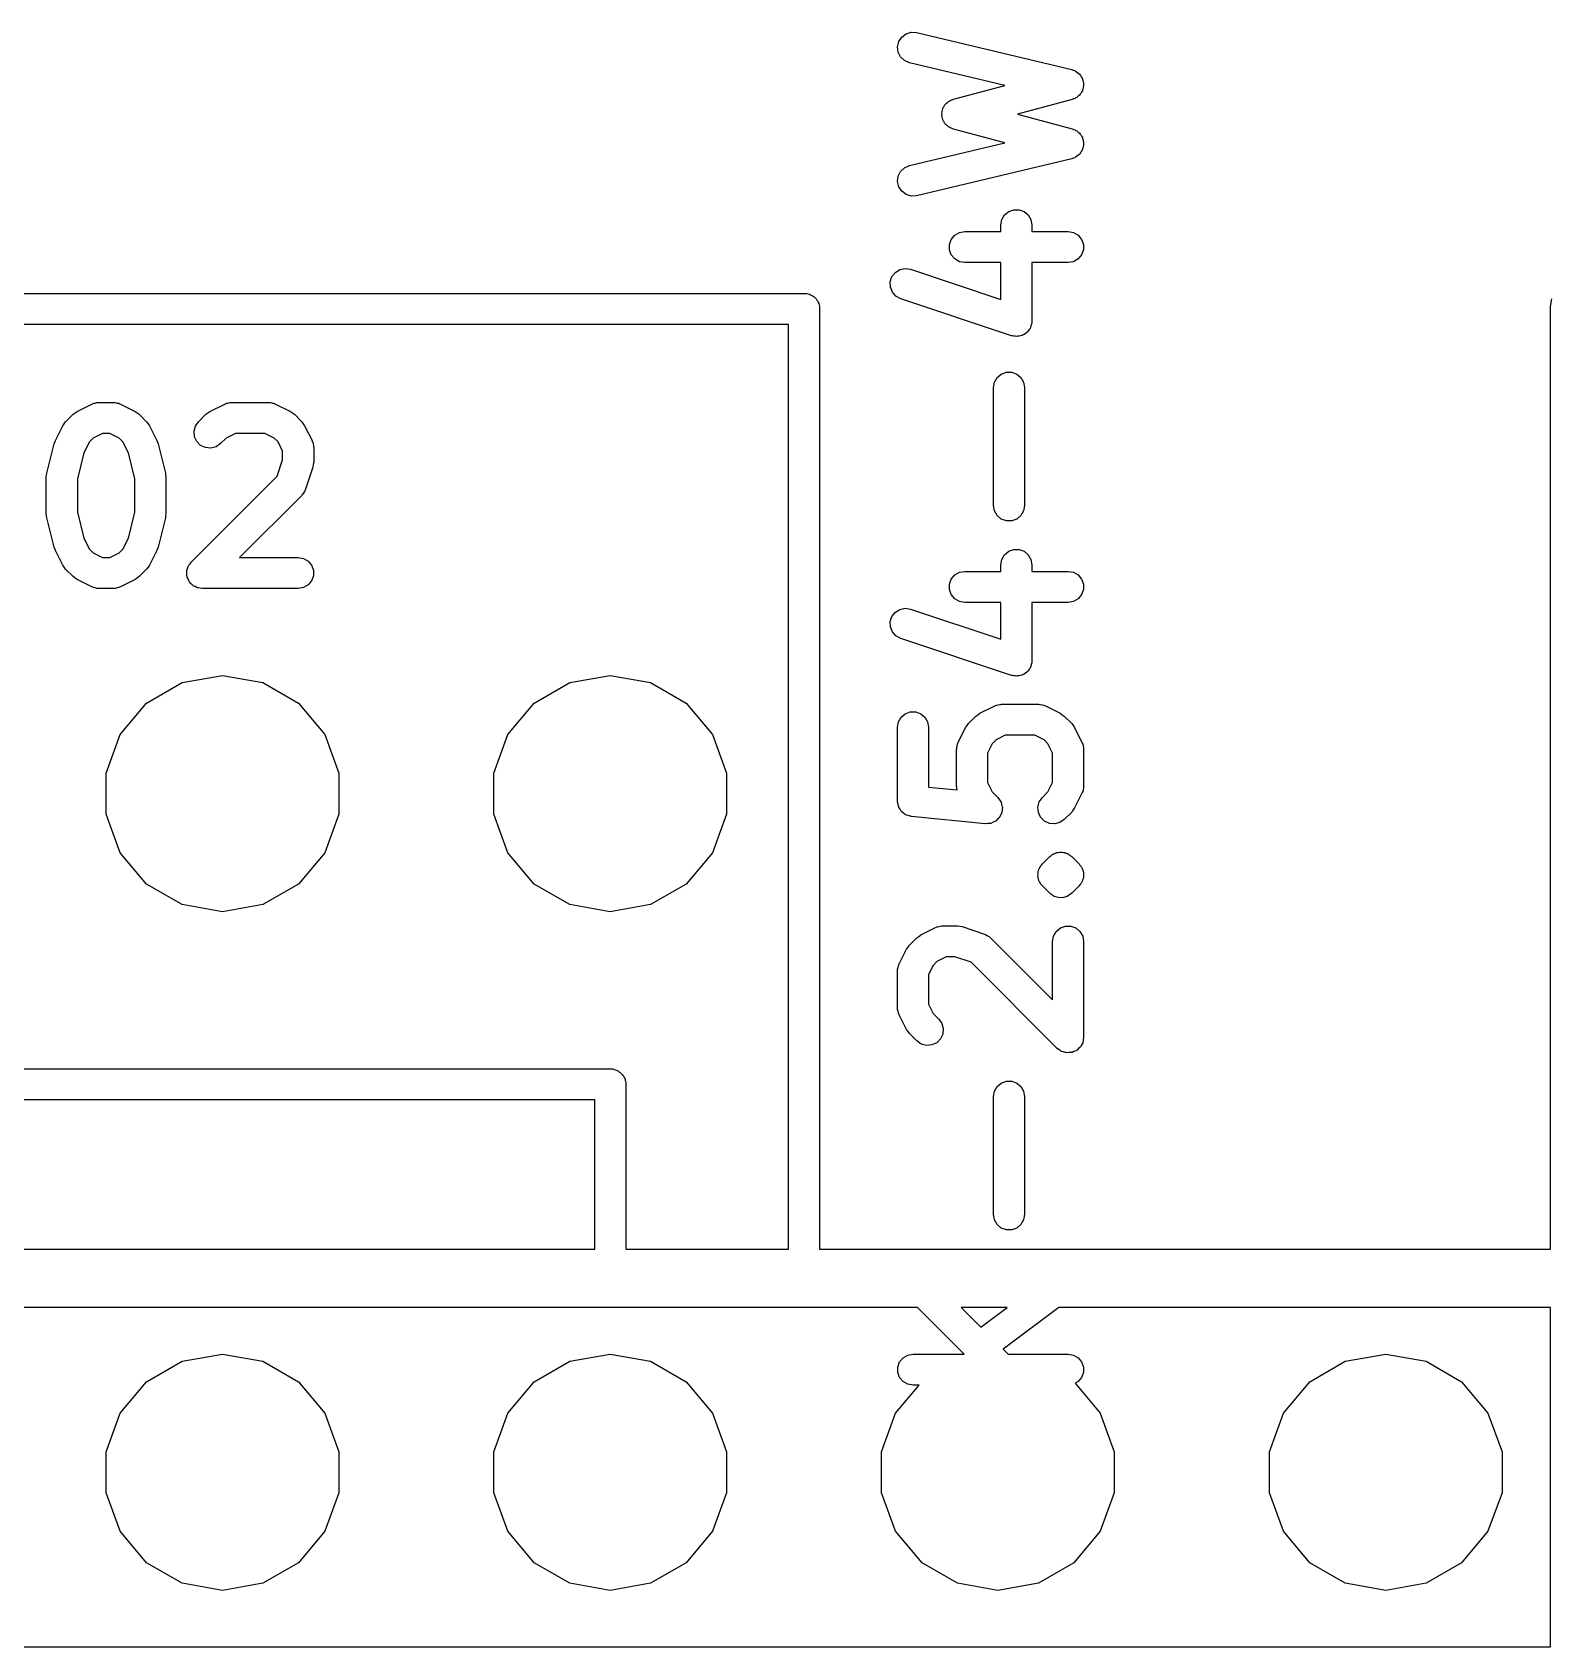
# Model space of a CAD drawing. Extents: x 51 to 149, y -134 to -32.
# Drawn here: x 91.46 to 101.42, y -43.05 to -32.48 of the extents above; entities that cross this region are included whole.
import ezdxf

# ---------------------------------------------------------------- set-up
doc = ezdxf.new("R2010")
doc.units = 0
doc.header["$MEASUREMENT"] = 0
doc.layers.add('BLACK', color=7, linetype='CONTINUOUS')

msp = doc.modelspace()

# ---------------------------------------------------------------- linework, layer by layer
at = {"layer": 'BLACK', "linetype": 'CONTINUOUS'}
for p, q in [((97.1322, -32.5725), (97.1404, -32.5382)), ((97.1404, -32.5382), (97.1598, -32.5087)), ((97.1598, -32.5087), (97.1881, -32.4877)), ((97.1881, -32.4877), (97.2219, -32.4776)), ((97.2219, -32.4776), (97.2572, -32.4797)), ((97.2572, -32.4797), (98.2732, -32.7216)), ((97.1363, -32.6076), (97.1322, -32.5725)), ((97.1521, -32.6391), (97.1363, -32.6076)), ((97.1777, -32.6634), (97.1521, -32.6391)), ((97.2101, -32.6774), (97.1777, -32.6634)), ((97.8344, -32.826), (97.2101, -32.6774)), ((98.2732, -32.7216), (98.2827, -32.7257)), ((98.2827, -32.7257), (98.2927, -32.7284)), ((98.2927, -32.7284), (98.2987, -32.7327)), ((98.2987, -32.7327), (98.3055, -32.7356)), ((98.3055, -32.7356), (98.3131, -32.7427)), ((98.3131, -32.7427), (98.3215, -32.7487)), ((98.3215, -32.7487), (98.3258, -32.7548)), ((98.3258, -32.7548), (98.3312, -32.7598)), ((98.3312, -32.7598), (98.3358, -32.7691)), ((98.3358, -32.7691), (98.3418, -32.7776)), ((98.3418, -32.7776), (98.3437, -32.7848)), ((97.4977, -32.9158), (97.8344, -32.826)), ((98.3275, -32.884), (98.3234, -32.8902)), ((98.3328, -32.8788), (98.3275, -32.884)), ((98.3372, -32.8694), (98.3328, -32.8788)), ((98.3429, -32.8608), (98.3372, -32.8694)), ((98.3446, -32.8536), (98.3429, -32.8608)), ((98.3437, -32.7848), (98.347, -32.7914)), ((98.3477, -32.8468), (98.3446, -32.8536)), ((98.347, -32.7914), (98.3482, -32.8017)), ((98.3486, -32.8365), (98.3477, -32.8468)), ((98.3482, -32.8017), (98.3508, -32.8117)), ((98.351, -32.8264), (98.3486, -32.8365)), ((98.3508, -32.8117), (98.3502, -32.8191)), ((98.3502, -32.8191), (98.351, -32.8264)), ((97.425, -32.9965), (97.4258, -32.9875)), ((97.4258, -32.9875), (97.4295, -32.9796)), ((97.4295, -32.9796), (97.4318, -32.9711)), ((97.4318, -32.9711), (97.4369, -32.9637)), ((97.4369, -32.9637), (97.4407, -32.9556)), ((97.4407, -32.9556), (97.447, -32.9494)), ((97.447, -32.9494), (97.452, -32.9422)), ((97.452, -32.9422), (97.4593, -32.937)), ((97.4593, -32.937), (97.4657, -32.9307)), ((97.4657, -32.9307), (97.4737, -32.927)), ((97.4737, -32.927), (97.4809, -32.9219)), ((97.4809, -32.9219), (97.4896, -32.9196)), ((97.4896, -32.9196), (97.4977, -32.9158)), ((98.2758, -32.9186), (97.9182, -33.014)), ((98.2852, -32.9142), (98.2758, -32.9186)), ((98.2951, -32.9113), (98.2852, -32.9142)), ((98.3011, -32.9068), (98.2951, -32.9113)), ((98.3078, -32.9037), (98.3011, -32.9068)), ((98.3151, -32.8964), (98.3078, -32.9037)), ((98.3234, -32.8902), (98.3151, -32.8964)), ((97.4227, -33.0052), (97.425, -32.9965)), ((97.4235, -33.014), (97.4227, -33.0052)), ((97.4227, -33.0227), (97.4235, -33.014)), ((97.425, -33.0314), (97.4227, -33.0227)), ((97.4258, -33.0404), (97.425, -33.0314)), ((97.4295, -33.0483), (97.4258, -33.0404)), ((97.4318, -33.0568), (97.4295, -33.0483)), ((97.4369, -33.0642), (97.4318, -33.0568)), ((97.4407, -33.0723), (97.4369, -33.0642)), ((97.447, -33.0785), (97.4407, -33.0723)), ((97.452, -33.0857), (97.447, -33.0785)), ((97.4593, -33.0909), (97.452, -33.0857)), ((97.4657, -33.0972), (97.4593, -33.0909)), ((97.4737, -33.1009), (97.4657, -33.0972)), ((97.4809, -33.106), (97.4737, -33.1009)), ((97.9182, -33.014), (98.2758, -33.1093)), ((97.2101, -33.3505), (97.8344, -33.2019)), ((97.4896, -33.1083), (97.4809, -33.106)), ((97.4977, -33.1121), (97.4896, -33.1083)), ((97.8344, -33.2019), (97.4977, -33.1121)), ((98.2758, -33.1093), (98.2852, -33.1137)), ((98.2852, -33.1137), (98.2951, -33.1166)), ((98.2951, -33.1166), (98.3011, -33.1211)), ((98.3011, -33.1211), (98.3078, -33.1242)), ((98.3078, -33.1242), (98.3151, -33.1315)), ((98.3151, -33.1315), (98.3234, -33.1377)), ((98.3234, -33.1377), (98.3275, -33.1439)), ((98.3275, -33.1439), (98.3328, -33.1491)), ((98.3328, -33.1491), (98.3372, -33.1585)), ((98.3372, -33.1585), (98.3429, -33.1671)), ((98.3429, -33.1671), (98.3446, -33.1743)), ((98.3446, -33.1743), (98.3477, -33.1811)), ((98.3477, -33.1811), (98.3486, -33.1914)), ((98.3486, -33.1914), (98.351, -33.2015)), ((98.351, -33.2015), (98.3502, -33.2088)), ((98.2732, -33.3063), (97.2572, -33.5482)), ((98.2827, -33.3022), (98.2732, -33.3063)), ((98.2927, -33.2995), (98.2827, -33.3022)), ((98.2987, -33.2952), (98.2927, -33.2995)), ((98.3055, -33.2923), (98.2987, -33.2952)), ((98.3131, -33.2852), (98.3055, -33.2923)), ((98.3215, -33.2792), (98.3131, -33.2852)), ((98.3258, -33.2732), (98.3215, -33.2792)), ((98.3312, -33.2681), (98.3258, -33.2732)), ((98.3358, -33.2588), (98.3312, -33.2681)), ((98.3418, -33.2503), (98.3358, -33.2588)), ((98.3437, -33.2431), (98.3418, -33.2503)), ((98.347, -33.2365), (98.3437, -33.2431)), ((98.3482, -33.2262), (98.347, -33.2365)), ((98.3508, -33.2162), (98.3482, -33.2262)), ((98.3502, -33.2088), (98.3508, -33.2162)), ((97.1363, -33.4203), (97.1521, -33.3888)), ((97.1521, -33.3888), (97.1777, -33.3646)), ((97.1777, -33.3646), (97.2101, -33.3505)), ((97.1322, -33.4554), (97.1363, -33.4203)), ((97.1404, -33.4897), (97.1322, -33.4554)), ((97.1598, -33.5192), (97.1404, -33.4897)), ((97.1881, -33.5402), (97.1598, -33.5192)), ((97.2219, -33.5503), (97.1881, -33.5402)), ((97.2572, -33.5482), (97.2219, -33.5503)), ((97.8094, -33.7397), (97.8155, -33.7049)), ((97.8155, -33.7049), (97.8331, -33.6744)), ((97.8331, -33.6744), (97.8602, -33.6517)), ((97.8602, -33.6517), (97.8933, -33.6396)), ((97.8933, -33.6396), (97.9286, -33.6396)), ((97.9286, -33.6396), (97.9618, -33.6517)), ((97.9618, -33.6517), (97.9888, -33.6744)), ((97.9888, -33.6744), (98.0064, -33.7049)), ((98.0064, -33.7049), (98.0126, -33.7397)), ((97.4722, -33.8672), (97.4843, -33.834)), ((97.4843, -33.834), (97.507, -33.807)), ((97.507, -33.807), (97.5375, -33.7893)), ((97.5375, -33.7893), (97.5723, -33.7832)), ((97.5723, -33.7832), (97.8094, -33.7832)), ((97.8094, -33.7832), (97.8094, -33.7397)), ((98.0126, -33.7397), (98.0126, -33.7832)), ((98.0126, -33.7832), (98.2496, -33.7832)), ((98.2496, -33.7832), (98.2844, -33.7893)), ((98.2844, -33.7893), (98.3149, -33.807)), ((98.3149, -33.807), (98.3376, -33.834)), ((98.3376, -33.834), (98.3497, -33.8672)), ((97.4722, -33.9025), (97.4722, -33.8672)), ((97.4843, -33.9356), (97.4722, -33.9025)), ((97.507, -33.9626), (97.4843, -33.9356)), ((98.3376, -33.9356), (98.3149, -33.9626)), ((98.3497, -33.9025), (98.3376, -33.9356)), ((98.3497, -33.8672), (98.3497, -33.9025)), ((97.0959, -34.0783), (97.1178, -34.0507)), ((97.1178, -34.0507), (97.1479, -34.0322)), ((97.1479, -34.0322), (97.1825, -34.0252)), ((97.1825, -34.0252), (97.2174, -34.0303)), ((97.2174, -34.0303), (97.8094, -34.2277)), ((97.5375, -33.9803), (97.507, -33.9626)), ((97.5723, -33.9864), (97.5375, -33.9803)), ((97.8094, -33.9864), (97.5723, -33.9864)), ((97.8094, -34.2277), (97.8094, -33.9864)), ((98.2496, -33.9864), (98.0126, -33.9864)), ((98.0126, -33.9864), (98.0126, -34.3686)), ((98.2844, -33.9803), (98.2496, -33.9864)), ((98.3149, -33.9626), (98.2844, -33.9803)), ((97.0847, -34.1118), (97.0959, -34.0783)), ((97.0857, -34.1471), (97.0847, -34.1118)), ((97.0987, -34.1799), (97.0857, -34.1471)), ((86.3421, -34.1884), (96.5379, -34.1884)), ((96.5379, -34.1884), (96.5464, -34.1915)), ((96.5464, -34.1915), (96.5553, -34.1931)), ((96.5553, -34.1931), (96.5631, -34.1976)), ((96.5631, -34.1976), (96.5716, -34.2007)), ((96.5716, -34.2007), (96.5785, -34.2065)), ((96.5785, -34.2065), (96.5863, -34.211)), ((96.5863, -34.211), (96.5921, -34.2179)), ((96.5921, -34.2179), (96.599, -34.2237)), ((96.599, -34.2237), (96.6035, -34.2315)), ((96.6035, -34.2315), (96.6093, -34.2384)), ((96.6093, -34.2384), (96.6124, -34.2469)), ((96.6124, -34.2469), (96.6169, -34.2547)), ((96.6169, -34.2547), (96.6185, -34.2636)), ((96.6185, -34.2636), (96.6216, -34.2721)), ((97.1221, -34.2063), (97.0987, -34.1799)), ((97.1531, -34.2231), (97.1221, -34.2063)), ((97.8788, -34.465), (97.1531, -34.2231)), ((101.41, -34.2733), (101.418, -34.2238)), ((96.6216, -34.2721), (96.6216, -40.4495)), ((98.0126, -34.3686), (98.0112, -34.376)), ((101.409, -40.4495), (101.41, -34.2733)), ((96.4184, -34.3916), (86.4616, -34.3916)), ((96.4184, -40.4495), (96.4184, -34.3916)), ((97.8863, -34.4661), (97.8788, -34.465)), ((97.8933, -34.4687), (97.8863, -34.4661)), ((97.9036, -34.4687), (97.8933, -34.4687)), ((97.9137, -34.4702), (97.9036, -34.4687)), ((97.9211, -34.4687), (97.9137, -34.4702)), ((97.9286, -34.4687), (97.9211, -34.4687)), ((97.9382, -34.4652), (97.9286, -34.4687)), ((97.9483, -34.4631), (97.9382, -34.4652)), ((97.9547, -34.4592), (97.9483, -34.4631)), ((97.9618, -34.4566), (97.9547, -34.4592)), ((97.9696, -34.45), (97.9618, -34.4566)), ((97.9784, -34.4446), (97.9696, -34.45)), ((97.983, -34.4388), (97.9784, -34.4446)), ((97.9888, -34.4339), (97.983, -34.4388)), ((97.9939, -34.425), (97.9888, -34.4339)), ((98.0003, -34.417), (97.9939, -34.425)), ((98.0027, -34.4099), (98.0003, -34.417)), ((98.0064, -34.4034), (98.0027, -34.4099)), ((98.0082, -34.3933), (98.0064, -34.4034)), ((98.0115, -34.3835), (98.0082, -34.3933)), ((98.0112, -34.376), (98.0115, -34.3835)), ((97.761, -34.804), (97.7671, -34.7693)), ((97.7671, -34.7693), (97.7847, -34.7387)), ((97.7847, -34.7387), (97.8118, -34.7161)), ((97.8118, -34.7161), (97.8449, -34.704)), ((97.8449, -34.704), (97.8802, -34.704)), ((97.8802, -34.704), (97.9134, -34.7161)), ((97.9134, -34.7161), (97.9404, -34.7387)), ((97.9404, -34.7387), (97.958, -34.7693)), ((97.958, -34.7693), (97.9642, -34.804)), ((97.761, -35.5781), (97.761, -34.804)), ((97.9642, -34.804), (97.9642, -35.5781)), ((91.6826, -35.0285), (91.731, -34.9802)), ((91.731, -34.9802), (91.7444, -34.9708)), ((91.7444, -34.9708), (91.7574, -34.9611)), ((91.7574, -34.9611), (91.8542, -34.9127)), ((91.8542, -34.9127), (91.8598, -34.9111)), ((91.8598, -34.9111), (91.8649, -34.9081)), ((91.8649, -34.9081), (91.8766, -34.9061)), ((91.8766, -34.9061), (91.888, -34.9027)), ((91.888, -34.9027), (91.8939, -34.903)), ((91.8939, -34.903), (91.8996, -34.902)), ((91.8996, -34.902), (91.9964, -34.902)), ((91.9964, -34.902), (92.0021, -34.903)), ((92.0021, -34.903), (92.008, -34.9027)), ((92.008, -34.9027), (92.0194, -34.9061)), ((92.0194, -34.9061), (92.0311, -34.9081)), ((92.0311, -34.9081), (92.0362, -34.9111)), ((92.0362, -34.9111), (92.0418, -34.9127)), ((92.0418, -34.9127), (92.1386, -34.9611)), ((92.1386, -34.9611), (92.1517, -34.9708)), ((92.1517, -34.9708), (92.165, -34.9802)), ((92.165, -34.9802), (92.2134, -35.0285)), ((92.5535, -35.0285), (92.6019, -34.9802)), ((92.6019, -34.9802), (92.6152, -34.9708)), ((92.6152, -34.9708), (92.6283, -34.9611)), ((92.6283, -34.9611), (92.725, -34.9127)), ((92.725, -34.9127), (92.7307, -34.9111)), ((92.7307, -34.9111), (92.7357, -34.9081)), ((92.7357, -34.9081), (92.7474, -34.9061)), ((92.7474, -34.9061), (92.7589, -34.9027)), ((92.7589, -34.9027), (92.7647, -34.903)), ((92.7647, -34.903), (92.7705, -34.902)), ((92.7705, -34.902), (93.0124, -34.902)), ((93.0124, -34.902), (93.0181, -34.903)), ((93.0181, -34.903), (93.024, -34.9027)), ((93.024, -34.9027), (93.0354, -34.9061)), ((93.0354, -34.9061), (93.0471, -34.9081)), ((93.0471, -34.9081), (93.0522, -34.9111)), ((93.0522, -34.9111), (93.0578, -34.9127)), ((93.0578, -34.9127), (93.1546, -34.9611)), ((93.1546, -34.9611), (93.1677, -34.9708)), ((93.1677, -34.9708), (93.181, -34.9802)), ((93.181, -34.9802), (93.2294, -35.0285)), ((91.6152, -35.1517), (91.6636, -35.0549)), ((91.6636, -35.0549), (91.6733, -35.0419)), ((91.6733, -35.0419), (91.6826, -35.0285)), ((91.9236, -35.1052), (91.863, -35.1355)), ((91.9724, -35.1052), (91.9236, -35.1052)), ((92.033, -35.1355), (91.9724, -35.1052)), ((92.2134, -35.0285), (92.2227, -35.0419)), ((92.2227, -35.0419), (92.2324, -35.0549)), ((92.2324, -35.0549), (92.2808, -35.1517)), ((92.5241, -35.0915), (92.5333, -35.0574)), ((92.5272, -35.1267), (92.5241, -35.0915)), ((92.5333, -35.0574), (92.5535, -35.0285)), ((92.7945, -35.1052), (92.7339, -35.1355)), ((92.9884, -35.1052), (92.7945, -35.1052)), ((93.049, -35.1355), (92.9884, -35.1052)), ((93.2294, -35.0285), (93.2387, -35.0419)), ((93.2387, -35.0419), (93.2484, -35.0549)), ((93.2484, -35.0549), (93.2968, -35.1517)), ((91.5591, -35.366), (91.6075, -35.1725)), ((91.6075, -35.1725), (91.6121, -35.1624)), ((91.6121, -35.1624), (91.6152, -35.1517)), ((91.838, -35.1606), (91.802, -35.2326)), ((91.863, -35.1355), (91.838, -35.1606)), ((92.058, -35.1606), (92.033, -35.1355)), ((92.094, -35.2326), (92.058, -35.1606)), ((92.2808, -35.1517), (92.2839, -35.1624)), ((92.2839, -35.1624), (92.2885, -35.1725)), ((92.2885, -35.1725), (92.3369, -35.366)), ((92.5421, -35.1587), (92.5272, -35.1267)), ((92.5671, -35.1836), (92.5421, -35.1587)), ((92.599, -35.1985), (92.5671, -35.1836)), ((92.6342, -35.2016), (92.599, -35.1985)), ((92.6683, -35.1925), (92.6342, -35.2016)), ((92.6972, -35.1722), (92.6683, -35.1925)), ((92.7339, -35.1355), (92.6972, -35.1722)), ((93.074, -35.1606), (93.049, -35.1355)), ((93.1043, -35.2211), (93.074, -35.1606)), ((93.2968, -35.1517), (93.2984, -35.1573)), ((93.2984, -35.1573), (93.3014, -35.1624)), ((93.3014, -35.1624), (93.3034, -35.1741)), ((93.3034, -35.1741), (93.3068, -35.1855)), ((93.3068, -35.1855), (93.3065, -35.1914)), ((93.3065, -35.1914), (93.3075, -35.1971)), ((93.3075, -35.1971), (93.3075, -35.2939)), ((91.802, -35.2326), (91.7593, -35.4032)), ((92.1367, -35.4032), (92.094, -35.2326)), ((93.0687, -35.3842), (93.1043, -35.2774)), ((93.1043, -35.2774), (93.1043, -35.2211)), ((93.3047, -35.3099), (93.3023, -35.326)), ((93.3075, -35.2939), (93.3047, -35.3099)), ((91.5561, -35.3907), (91.5583, -35.3784)), ((91.5561, -35.6326), (91.5561, -35.3907)), ((91.5583, -35.3784), (91.5591, -35.366)), ((91.7593, -35.4032), (91.7593, -35.6201)), ((92.1367, -35.6201), (92.1367, -35.4032)), ((92.3369, -35.366), (92.3377, -35.3784)), ((92.3377, -35.3784), (92.3399, -35.3907)), ((92.3399, -35.3907), (92.3399, -35.6326)), ((92.5051, -35.9478), (93.0687, -35.3842)), ((93.3023, -35.326), (93.2539, -35.4712)), ((93.2294, -35.5109), (92.8222, -35.918)), ((93.2327, -35.5061), (93.2294, -35.5109)), ((93.2371, -35.5022), (93.2327, -35.5061)), ((93.2428, -35.4917), (93.2371, -35.5022)), ((93.2496, -35.482), (93.2428, -35.4917)), ((93.2511, -35.4763), (93.2496, -35.482)), ((93.2539, -35.4712), (93.2511, -35.4763)), ((91.5583, -35.6448), (91.5561, -35.6326)), ((91.7593, -35.6201), (91.802, -35.7906)), ((92.094, -35.7906), (92.1367, -35.6201)), ((92.3399, -35.6326), (92.3377, -35.6448)), ((97.7671, -35.6129), (97.761, -35.5781)), ((97.7847, -35.6434), (97.7671, -35.6129)), ((97.958, -35.6129), (97.9404, -35.6434)), ((97.9642, -35.5781), (97.958, -35.6129)), ((91.5591, -35.6572), (91.5583, -35.6448)), ((91.6075, -35.8507), (91.5591, -35.6572)), ((92.3369, -35.6572), (92.2885, -35.8507)), ((92.3377, -35.6448), (92.3369, -35.6572)), ((97.8118, -35.6661), (97.7847, -35.6434)), ((97.8449, -35.6782), (97.8118, -35.6661)), ((97.8802, -35.6782), (97.8449, -35.6782)), ((97.9134, -35.6661), (97.8802, -35.6782)), ((97.9404, -35.6434), (97.9134, -35.6661)), ((91.802, -35.7906), (91.838, -35.8627)), ((92.058, -35.8627), (92.094, -35.7906)), ((91.6121, -35.8609), (91.6075, -35.8507)), ((91.6152, -35.8715), (91.6121, -35.8609)), ((91.6636, -35.9683), (91.6152, -35.8715)), ((91.838, -35.8627), (91.863, -35.8877)), ((91.863, -35.8877), (91.9236, -35.918)), ((91.9236, -35.918), (91.9724, -35.918)), ((91.9724, -35.918), (92.033, -35.8877)), ((92.033, -35.8877), (92.058, -35.8627)), ((92.2808, -35.8715), (92.2324, -35.9683)), ((92.2839, -35.8609), (92.2808, -35.8715)), ((92.2885, -35.8507), (92.2839, -35.8609)), ((92.4975, -35.9587), (92.5051, -35.9478)), ((92.8222, -35.918), (93.2059, -35.918)), ((93.2059, -35.918), (93.2407, -35.9241)), ((93.2407, -35.9241), (93.2712, -35.9418)), ((93.2712, -35.9418), (93.2939, -35.9688)), ((97.8094, -35.9652), (97.8155, -35.9304)), ((97.8155, -35.9304), (97.8331, -35.8999)), ((97.8331, -35.8999), (97.8602, -35.8772)), ((97.8602, -35.8772), (97.8933, -35.8651)), ((97.8933, -35.8651), (97.9286, -35.8651)), ((97.9286, -35.8651), (97.9618, -35.8772)), ((97.9618, -35.8772), (97.9888, -35.8999)), ((97.9888, -35.8999), (98.0064, -35.9304)), ((98.0064, -35.9304), (98.0126, -35.9652)), ((91.6733, -35.9814), (91.6636, -35.9683)), ((91.6826, -35.9947), (91.6733, -35.9814)), ((91.731, -36.0431), (91.6826, -35.9947)), ((91.7443, -36.0524), (91.731, -36.0431)), ((91.7574, -36.0621), (91.7443, -36.0524)), ((91.8542, -36.1105), (91.7574, -36.0621)), ((92.1386, -36.0621), (92.0418, -36.1105)), ((92.1517, -36.0524), (92.1386, -36.0621)), ((92.165, -36.0431), (92.1517, -36.0524)), ((92.2134, -35.9947), (92.165, -36.0431)), ((92.2227, -35.9814), (92.2134, -35.9947)), ((92.2324, -35.9683), (92.2227, -35.9814)), ((92.4757, -36.0108), (92.4769, -36.0064)), ((92.4769, -36.024), (92.4757, -36.0108)), ((92.4769, -36.002), (92.4814, -35.9895)), ((92.4769, -36.0064), (92.4769, -36.002)), ((92.4769, -36.0373), (92.4769, -36.024)), ((92.4784, -36.0415), (92.4769, -36.0373)), ((92.4788, -36.0459), (92.4784, -36.0415)), ((92.4844, -36.0579), (92.4788, -36.0459)), ((92.4814, -35.9895), (92.4849, -35.9767)), ((92.489, -36.0704), (92.4844, -36.0579)), ((92.4849, -35.9767), (92.4874, -35.973)), ((92.4874, -35.973), (92.489, -35.9688)), ((92.489, -35.9688), (92.4975, -35.9587)), ((93.2939, -35.9688), (93.306, -36.002)), ((93.306, -36.0373), (93.2939, -36.0704)), ((93.306, -36.002), (93.306, -36.0373)), ((97.4722, -36.0927), (97.4843, -36.0595)), ((97.4843, -36.0595), (97.507, -36.0325)), ((97.507, -36.0325), (97.5375, -36.0149)), ((97.5375, -36.0149), (97.5723, -36.0087)), ((97.5723, -36.0087), (97.8094, -36.0087)), ((97.8094, -36.0087), (97.8094, -35.9652)), ((98.0126, -35.9652), (98.0126, -36.0087)), ((98.0126, -36.0087), (98.2496, -36.0087)), ((98.2496, -36.0087), (98.2844, -36.0149)), ((98.2844, -36.0149), (98.3149, -36.0325)), ((98.3149, -36.0325), (98.3376, -36.0595)), ((98.3376, -36.0595), (98.3497, -36.0927)), ((91.8598, -36.1122), (91.8542, -36.1105)), ((91.8649, -36.1151), (91.8598, -36.1122)), ((91.8766, -36.1172), (91.8649, -36.1151)), ((91.888, -36.1206), (91.8766, -36.1172)), ((91.8939, -36.1202), (91.888, -36.1206)), ((91.8996, -36.1212), (91.8939, -36.1202)), ((91.9964, -36.1212), (91.8996, -36.1212)), ((92.0021, -36.1202), (91.9964, -36.1212)), ((92.008, -36.1206), (92.0021, -36.1202)), ((92.0194, -36.1172), (92.008, -36.1206)), ((92.0311, -36.1151), (92.0194, -36.1172)), ((92.0362, -36.1122), (92.0311, -36.1151)), ((92.0418, -36.1105), (92.0362, -36.1122)), ((92.4918, -36.0738), (92.489, -36.0704)), ((92.4937, -36.0779), (92.4918, -36.0738)), ((92.5031, -36.0873), (92.4937, -36.0779)), ((92.5116, -36.0974), (92.5031, -36.0873)), ((92.5155, -36.0997), (92.5116, -36.0974)), ((92.5187, -36.1028), (92.5155, -36.0997)), ((92.5307, -36.1085), (92.5187, -36.1028)), ((92.5422, -36.1151), (92.5307, -36.1085)), ((92.5466, -36.1159), (92.5422, -36.1151)), ((92.5507, -36.1178), (92.5466, -36.1159)), ((92.5639, -36.1189), (92.5507, -36.1178)), ((92.577, -36.1212), (92.5639, -36.1189)), ((93.2059, -36.1212), (92.577, -36.1212)), ((93.2407, -36.1151), (93.2059, -36.1212)), ((93.2712, -36.0974), (93.2407, -36.1151)), ((93.2939, -36.0704), (93.2712, -36.0974)), ((97.4722, -36.128), (97.4722, -36.0927)), ((97.4843, -36.1611), (97.4722, -36.128)), ((97.507, -36.1882), (97.4843, -36.1611)), ((98.3376, -36.1611), (98.3149, -36.1882)), ((98.3497, -36.128), (98.3376, -36.1611)), ((98.3497, -36.0927), (98.3497, -36.128)), ((97.1178, -36.2762), (97.1479, -36.2578)), ((97.1479, -36.2578), (97.1825, -36.2507)), ((97.1825, -36.2507), (97.2174, -36.2559)), ((97.2174, -36.2559), (97.8094, -36.4532)), ((97.5375, -36.2058), (97.507, -36.1882)), ((97.5723, -36.2119), (97.5375, -36.2058)), ((97.8094, -36.2119), (97.5723, -36.2119)), ((97.8094, -36.4532), (97.8094, -36.2119)), ((98.2496, -36.2119), (98.0126, -36.2119)), ((98.0126, -36.2119), (98.0126, -36.5941)), ((98.2844, -36.2058), (98.2496, -36.2119)), ((98.3149, -36.1882), (98.2844, -36.2058)), ((97.0847, -36.3373), (97.0959, -36.3039)), ((97.0857, -36.3726), (97.0847, -36.3373)), ((97.0987, -36.4054), (97.0857, -36.3726)), ((97.0959, -36.3039), (97.1178, -36.2762)), ((97.1221, -36.4318), (97.0987, -36.4054)), ((97.1531, -36.4486), (97.1221, -36.4318)), ((97.8788, -36.6905), (97.1531, -36.4486)), ((92.4454, -36.7379), (92.71, -36.6912)), ((92.71, -36.6912), (92.9746, -36.7379)), ((94.9854, -36.7379), (95.25, -36.6912)), ((95.25, -36.6912), (95.5146, -36.7379)), ((97.8863, -36.6916), (97.8788, -36.6905)), ((97.8933, -36.6942), (97.8863, -36.6916)), ((97.9036, -36.6942), (97.8933, -36.6942)), ((97.9137, -36.6957), (97.9036, -36.6942)), ((97.9211, -36.6942), (97.9137, -36.6957)), ((97.9286, -36.6942), (97.9211, -36.6942)), ((97.9382, -36.6907), (97.9286, -36.6942)), ((97.9483, -36.6886), (97.9382, -36.6907)), ((97.9547, -36.6847), (97.9483, -36.6886)), ((97.9618, -36.6821), (97.9547, -36.6847)), ((97.9696, -36.6755), (97.9618, -36.6821)), ((97.9784, -36.6702), (97.9696, -36.6755)), ((97.983, -36.6643), (97.9784, -36.6702)), ((97.9888, -36.6594), (97.983, -36.6643)), ((97.9939, -36.6506), (97.9888, -36.6594)), ((98.0003, -36.6425), (97.9939, -36.6506)), ((98.0027, -36.6354), (98.0003, -36.6425)), ((98.0064, -36.6289), (98.0027, -36.6354)), ((98.0082, -36.6188), (98.0064, -36.6289)), ((98.0115, -36.609), (98.0082, -36.6188)), ((98.0126, -36.5941), (98.0112, -36.6015)), ((98.0112, -36.6015), (98.0115, -36.609)), ((92.2126, -36.8723), (92.4454, -36.7379)), ((92.9746, -36.7379), (93.2074, -36.8723)), ((94.7526, -36.8723), (94.9854, -36.7379)), ((95.5146, -36.7379), (95.7474, -36.8723)), ((92.0399, -37.0781), (92.2126, -36.8723)), ((93.2074, -36.8723), (93.3801, -37.0781)), ((94.5799, -37.0781), (94.7526, -36.8723)), ((95.7474, -36.8723), (95.9201, -37.0781)), ((97.672, -36.9387), (97.7688, -36.8903)), ((97.7688, -36.8903), (97.7744, -36.8886)), ((97.7744, -36.8886), (97.7794, -36.8857)), ((97.7794, -36.8857), (97.7912, -36.8836)), ((97.7912, -36.8836), (97.8026, -36.8803)), ((97.8026, -36.8803), (97.8084, -36.8806)), ((97.8084, -36.8806), (97.8142, -36.8796)), ((97.8142, -36.8796), (98.0561, -36.8796)), ((98.0561, -36.8796), (98.0619, -36.8806)), ((98.0619, -36.8806), (98.0677, -36.8803)), ((98.0677, -36.8803), (98.0791, -36.8836)), ((98.0791, -36.8836), (98.0908, -36.8857)), ((98.0908, -36.8857), (98.0959, -36.8886)), ((98.0959, -36.8886), (98.1015, -36.8903)), ((98.1015, -36.8903), (98.1983, -36.9387)), ((97.132, -37.0296), (97.1381, -36.9948)), ((97.1381, -36.9948), (97.1558, -36.9643)), ((97.1558, -36.9643), (97.1828, -36.9416)), ((97.1828, -36.9416), (97.216, -36.9295)), ((97.216, -36.9295), (97.2513, -36.9295)), ((97.2513, -36.9295), (97.2844, -36.9416)), ((97.2844, -36.9416), (97.3114, -36.9643)), ((97.3114, -36.9643), (97.3291, -36.9948)), ((97.3291, -36.9948), (97.3352, -37.0296)), ((97.5879, -37.0194), (97.5972, -37.0061)), ((97.5972, -37.0061), (97.6456, -36.9577)), ((97.6456, -36.9577), (97.6589, -36.9484)), ((97.6589, -36.9484), (97.672, -36.9387)), ((98.1983, -36.9387), (98.2114, -36.9484)), ((98.2114, -36.9484), (98.2247, -36.9577)), ((98.2247, -36.9577), (98.2731, -37.0061)), ((98.2731, -37.0061), (98.2824, -37.0194)), ((91.948, -37.3306), (92.0399, -37.0781)), ((93.3801, -37.0781), (93.472, -37.3306)), ((94.488, -37.3306), (94.5799, -37.0781)), ((95.9201, -37.0781), (96.012, -37.3306)), ((97.132, -37.5134), (97.132, -37.0296)), ((97.3352, -37.0296), (97.3352, -37.4214)), ((97.5298, -37.1293), (97.5782, -37.0325)), ((97.5782, -37.0325), (97.5879, -37.0194)), ((97.7776, -37.1131), (97.7525, -37.1381)), ((97.8382, -37.0828), (97.7776, -37.1131)), ((98.0321, -37.0828), (97.8382, -37.0828)), ((98.0927, -37.1131), (98.0321, -37.0828)), ((98.1177, -37.1381), (98.0927, -37.1131)), ((98.2824, -37.0194), (98.2921, -37.0325)), ((98.2921, -37.0325), (98.3405, -37.1293)), ((97.5191, -37.1747), (97.5201, -37.1689)), ((97.5191, -37.4166), (97.5191, -37.1747)), ((97.5197, -37.1631), (97.5231, -37.1517)), ((97.5201, -37.1689), (97.5197, -37.1631)), ((97.5231, -37.1517), (97.5252, -37.14)), ((97.5252, -37.14), (97.5281, -37.1349)), ((97.5281, -37.1349), (97.5298, -37.1293)), ((97.7525, -37.1381), (97.7223, -37.1987)), ((97.7223, -37.1987), (97.7223, -37.3926)), ((98.148, -37.1987), (98.1177, -37.1381)), ((98.148, -37.3926), (98.148, -37.1987)), ((98.3405, -37.1293), (98.3422, -37.1349)), ((98.3422, -37.1349), (98.3451, -37.14)), ((98.3451, -37.14), (98.3472, -37.1517)), ((98.3472, -37.1517), (98.3506, -37.1631)), ((98.3506, -37.1631), (98.3502, -37.1689)), ((98.3502, -37.1689), (98.3512, -37.1747)), ((98.3512, -37.1747), (98.3512, -37.4166)), ((91.948, -37.5994), (91.948, -37.3306)), ((93.472, -37.3306), (93.472, -37.5994)), ((94.488, -37.5994), (94.488, -37.3306)), ((96.012, -37.3306), (96.012, -37.5994)), ((97.3352, -37.4214), (97.5232, -37.4402)), ((97.5201, -37.4224), (97.5191, -37.4166)), ((97.5197, -37.4282), (97.5201, -37.4224)), ((97.5231, -37.4396), (97.5197, -37.4282)), ((97.7223, -37.3926), (97.7525, -37.4532)), ((98.1177, -37.4532), (98.148, -37.3926)), ((98.3506, -37.4282), (98.3472, -37.4396)), ((98.3512, -37.4166), (98.3502, -37.4224)), ((98.3502, -37.4224), (98.3506, -37.4282)), ((97.1327, -37.5172), (97.132, -37.5134)), ((97.1323, -37.521), (97.1327, -37.5172)), ((97.1357, -37.5344), (97.1323, -37.521)), ((97.1381, -37.5481), (97.1357, -37.5344)), ((97.5232, -37.4402), (97.5231, -37.4396)), ((97.7525, -37.4532), (97.7893, -37.4899)), ((97.7893, -37.4899), (97.7896, -37.4904)), ((97.7896, -37.4904), (97.7902, -37.4908)), ((97.7902, -37.4908), (97.7997, -37.5048)), ((97.7997, -37.5048), (97.8095, -37.5188)), ((97.8095, -37.5188), (97.8097, -37.5194)), ((97.8097, -37.5194), (97.81, -37.52)), ((97.81, -37.52), (97.8142, -37.5364)), ((97.8142, -37.5364), (97.8186, -37.5529)), ((98.0516, -37.5529), (98.0608, -37.5188)), ((98.0608, -37.5188), (98.081, -37.4899)), ((98.081, -37.4899), (98.1177, -37.4532)), ((98.3405, -37.4621), (98.2921, -37.5588)), ((98.3422, -37.4564), (98.3405, -37.4621)), ((98.3451, -37.4514), (98.3422, -37.4564)), ((98.3472, -37.4396), (98.3451, -37.4514)), ((92.0399, -37.8519), (91.948, -37.5994)), ((93.472, -37.5994), (93.3801, -37.8519)), ((94.5799, -37.8519), (94.488, -37.5994)), ((96.012, -37.5994), (95.9201, -37.8519)), ((97.1401, -37.5515), (97.1381, -37.5481)), ((97.141, -37.5552), (97.1401, -37.5515)), ((97.1488, -37.5666), (97.141, -37.5552)), ((97.1558, -37.5787), (97.1488, -37.5666)), ((97.1587, -37.5812), (97.1558, -37.5787)), ((97.1609, -37.5843), (97.1587, -37.5812)), ((97.1722, -37.5924), (97.1609, -37.5843)), ((97.1828, -37.6014), (97.1722, -37.5924)), ((97.1864, -37.6027), (97.1828, -37.6014)), ((97.1895, -37.6049), (97.1864, -37.6027)), ((97.2029, -37.6087), (97.1895, -37.6049)), ((97.216, -37.6134), (97.2029, -37.6087)), ((97.2198, -37.6134), (97.216, -37.6134)), ((97.2235, -37.6145), (97.2198, -37.6134)), ((97.7073, -37.6629), (97.2235, -37.6145)), ((97.7747, -37.6457), (97.7592, -37.6527)), ((97.7751, -37.6453), (97.7747, -37.6457)), ((97.7757, -37.645), (97.7751, -37.6453)), ((97.7878, -37.6329), (97.7757, -37.645)), ((97.7999, -37.6211), (97.7878, -37.6329)), ((97.8002, -37.6205), (97.7999, -37.6211)), ((97.8007, -37.62), (97.8002, -37.6205)), ((97.8079, -37.6046), (97.8007, -37.62)), ((97.8152, -37.5893), (97.8079, -37.6046)), ((97.8153, -37.5886), (97.8152, -37.5893)), ((97.8156, -37.5881), (97.8153, -37.5886)), ((97.8171, -37.5711), (97.8156, -37.5881)), ((97.8187, -37.5542), (97.8171, -37.5711)), ((97.8186, -37.5529), (97.8186, -37.5535)), ((97.8186, -37.5535), (97.8187, -37.5542)), ((98.0547, -37.5881), (98.0516, -37.5529)), ((98.0696, -37.62), (98.0547, -37.5881)), ((98.0946, -37.645), (98.0696, -37.62)), ((98.1266, -37.6599), (98.0946, -37.645)), ((98.2247, -37.6336), (98.1958, -37.6538)), ((98.2731, -37.5852), (98.2247, -37.6336)), ((98.2824, -37.5719), (98.2731, -37.5852)), ((98.2921, -37.5588), (98.2824, -37.5719)), ((97.708, -37.6628), (97.7073, -37.6629)), ((97.7086, -37.663), (97.708, -37.6628)), ((97.7255, -37.6615), (97.7086, -37.663)), ((97.7425, -37.6602), (97.7255, -37.6615)), ((97.7431, -37.66), (97.7425, -37.6602)), ((97.7437, -37.6599), (97.7431, -37.66)), ((97.7592, -37.6527), (97.7437, -37.6599)), ((98.1617, -37.663), (98.1266, -37.6599)), ((98.1958, -37.6538), (98.1617, -37.663)), ((92.2126, -38.0577), (92.0399, -37.8519)), ((93.3801, -37.8519), (93.2074, -38.0577)), ((94.7526, -38.0577), (94.5799, -37.8519)), ((95.9201, -37.8519), (95.7474, -38.0577)), ((98.151, -37.8618), (98.1583, -37.8567)), ((98.1583, -37.8567), (98.1669, -37.8544)), ((98.1669, -37.8544), (98.1749, -37.8507)), ((98.1749, -37.8507), (98.1838, -37.8499)), ((98.1838, -37.8499), (98.1924, -37.8476)), ((98.1924, -37.8476), (98.2012, -37.8484)), ((98.2012, -37.8484), (98.2101, -37.8476)), ((98.2101, -37.8476), (98.2187, -37.8499)), ((98.2187, -37.8499), (98.2275, -37.8507)), ((98.2275, -37.8507), (98.2356, -37.8544)), ((98.2356, -37.8544), (98.2442, -37.8567)), ((98.2442, -37.8567), (98.2515, -37.8618)), ((98.0547, -37.9709), (98.0585, -37.9628)), ((98.0585, -37.9628), (98.0608, -37.9543)), ((98.0608, -37.9543), (98.0633, -37.9506)), ((98.0633, -37.9506), (98.0649, -37.9464)), ((98.0649, -37.9464), (98.0677, -37.943)), ((98.0677, -37.943), (98.0696, -37.9389)), ((98.0696, -37.9389), (98.0759, -37.9326)), ((98.0759, -37.9326), (98.081, -37.9253)), ((98.081, -37.9253), (98.1294, -37.877)), ((98.1294, -37.877), (98.1367, -37.8719)), ((98.1367, -37.8719), (98.143, -37.8656)), ((98.143, -37.8656), (98.151, -37.8618)), ((98.2515, -37.8618), (98.2595, -37.8656)), ((98.2595, -37.8656), (98.2658, -37.8719)), ((98.2658, -37.8719), (98.2731, -37.877)), ((98.2731, -37.877), (98.3215, -37.9253)), ((98.3215, -37.9253), (98.3266, -37.9326)), ((98.3266, -37.9326), (98.3328, -37.9389)), ((98.3328, -37.9389), (98.3347, -37.943)), ((98.3347, -37.943), (98.3376, -37.9464)), ((98.3376, -37.9464), (98.3391, -37.9506)), ((98.3391, -37.9506), (98.3417, -37.9543)), ((98.3417, -37.9543), (98.344, -37.9628)), ((98.344, -37.9628), (98.3478, -37.9709)), ((92.4454, -38.1921), (92.2126, -38.0577)), ((93.2074, -38.0577), (92.9746, -38.1921)), ((94.9854, -38.1921), (94.7526, -38.0577)), ((95.7474, -38.0577), (95.5146, -38.1921)), ((98.0516, -37.9883), (98.0528, -37.984)), ((98.0524, -37.9972), (98.0516, -37.9883)), ((98.0516, -38.006), (98.0524, -37.9972)), ((98.0528, -38.0104), (98.0516, -38.006)), ((98.0528, -37.9795), (98.0543, -37.9753)), ((98.0528, -37.984), (98.0528, -37.9795)), ((98.0528, -38.0148), (98.0528, -38.0104)), ((98.0543, -38.019), (98.0528, -38.0148)), ((98.0543, -37.9753), (98.0547, -37.9709)), ((98.0547, -38.0235), (98.0543, -38.019)), ((98.0585, -38.0315), (98.0547, -38.0235)), ((98.0608, -38.0401), (98.0585, -38.0315)), ((98.0633, -38.0438), (98.0608, -38.0401)), ((98.0649, -38.048), (98.0633, -38.0438)), ((98.0677, -38.0514), (98.0649, -38.048)), ((98.0696, -38.0555), (98.0677, -38.0514)), ((98.0759, -38.0617), (98.0696, -38.0555)), ((98.081, -38.069), (98.0759, -38.0617)), ((98.1294, -38.1174), (98.081, -38.069)), ((98.3215, -38.069), (98.2731, -38.1174)), ((98.3266, -38.0617), (98.3215, -38.069)), ((98.3328, -38.0555), (98.3266, -38.0617)), ((98.3347, -38.0514), (98.3328, -38.0555)), ((98.3376, -38.048), (98.3347, -38.0514)), ((98.3391, -38.0438), (98.3376, -38.048)), ((98.3417, -38.0401), (98.3391, -38.0438)), ((98.344, -38.0315), (98.3417, -38.0401)), ((98.3478, -38.0235), (98.344, -38.0315)), ((98.3478, -37.9709), (98.3481, -37.9753)), ((98.3481, -38.019), (98.3478, -38.0235)), ((98.3481, -37.9753), (98.3497, -37.9795)), ((98.3497, -38.0148), (98.3481, -38.019)), ((98.3497, -37.9795), (98.3497, -37.984)), ((98.3497, -37.984), (98.3508, -37.9883)), ((98.3508, -38.006), (98.3497, -38.0104)), ((98.3497, -38.0104), (98.3497, -38.0148)), ((98.3508, -37.9883), (98.3501, -37.9972)), ((98.3501, -37.9972), (98.3508, -38.006)), ((98.1367, -38.1225), (98.1294, -38.1174)), ((98.143, -38.1288), (98.1367, -38.1225)), ((98.151, -38.1326), (98.143, -38.1288)), ((98.1583, -38.1377), (98.151, -38.1326)), ((98.1669, -38.14), (98.1583, -38.1377)), ((98.1749, -38.1437), (98.1669, -38.14)), ((98.1838, -38.1445), (98.1749, -38.1437)), ((98.1924, -38.1468), (98.1838, -38.1445)), ((98.2012, -38.146), (98.1924, -38.1468)), ((98.2101, -38.1468), (98.2012, -38.146)), ((98.2187, -38.1445), (98.2101, -38.1468)), ((98.2275, -38.1437), (98.2187, -38.1445)), ((98.2356, -38.14), (98.2275, -38.1437)), ((98.2442, -38.1377), (98.2356, -38.14)), ((98.2515, -38.1326), (98.2442, -38.1377)), ((98.2595, -38.1288), (98.2515, -38.1326)), ((98.2658, -38.1225), (98.2595, -38.1288)), ((98.2731, -38.1174), (98.2658, -38.1225)), ((92.71, -38.2388), (92.4454, -38.1921)), ((92.9746, -38.1921), (92.71, -38.2388)), ((95.25, -38.2388), (94.9854, -38.1921)), ((95.5146, -38.1921), (95.25, -38.2388)), ((97.2849, -38.3901), (97.3817, -38.3417)), ((97.3817, -38.3417), (97.3873, -38.3401)), ((97.3873, -38.3401), (97.3924, -38.3371)), ((97.3924, -38.3371), (97.4041, -38.3351)), ((97.4041, -38.3351), (97.4155, -38.3317)), ((97.4155, -38.3317), (97.4214, -38.332)), ((97.4214, -38.332), (97.4271, -38.331)), ((97.4271, -38.331), (97.5239, -38.331)), ((97.5239, -38.331), (97.5399, -38.3338)), ((97.5399, -38.3338), (97.556, -38.3362)), ((97.556, -38.3362), (97.7012, -38.3846)), ((97.7012, -38.3846), (97.7063, -38.3874)), ((97.7063, -38.3874), (97.712, -38.3889)), ((98.1541, -38.3979), (98.1718, -38.3673)), ((98.1718, -38.3673), (98.1988, -38.3446)), ((98.1988, -38.3446), (98.232, -38.3326)), ((98.232, -38.3326), (98.2673, -38.3326)), ((98.2673, -38.3326), (98.3004, -38.3446)), ((98.3004, -38.3446), (98.3274, -38.3673)), ((98.3274, -38.3673), (98.3451, -38.3979)), ((97.1427, -38.5807), (97.1911, -38.4839)), ((97.1911, -38.4839), (97.2008, -38.4709)), ((97.2008, -38.4709), (97.2102, -38.4575)), ((97.2102, -38.4575), (97.2585, -38.4092)), ((97.2585, -38.4092), (97.2719, -38.3998)), ((97.2719, -38.3998), (97.2849, -38.3901)), ((97.712, -38.3889), (97.7217, -38.3957)), ((97.7217, -38.3957), (97.7322, -38.4014)), ((97.7322, -38.4014), (97.7361, -38.4058)), ((97.7361, -38.4058), (97.7409, -38.4092)), ((97.7409, -38.4092), (98.148, -38.8163)), ((98.148, -38.4326), (98.1541, -38.3979)), ((98.148, -38.8163), (98.148, -38.4326)), ((98.3451, -38.3979), (98.3512, -38.4326)), ((98.3512, -38.4326), (98.3512, -39.0616)), ((97.1361, -38.6031), (97.1381, -38.5914)), ((97.1381, -38.5914), (97.1411, -38.5863)), ((97.1411, -38.5863), (97.1427, -38.5807)), ((97.3655, -38.5896), (97.3352, -38.6501)), ((97.3906, -38.5645), (97.3655, -38.5896)), ((97.4511, -38.5342), (97.3906, -38.5645)), ((97.5074, -38.5342), (97.4511, -38.5342)), ((97.6142, -38.5698), (97.5074, -38.5342)), ((98.1778, -39.1334), (97.6142, -38.5698)), ((97.132, -38.6261), (97.133, -38.6204)), ((97.132, -38.868), (97.132, -38.6261)), ((97.1327, -38.6145), (97.1361, -38.6031)), ((97.133, -38.6204), (97.1327, -38.6145)), ((97.3352, -38.6501), (97.3352, -38.8441)), ((97.133, -38.8738), (97.132, -38.868)), ((97.1327, -38.8797), (97.133, -38.8738)), ((97.1361, -38.8911), (97.1327, -38.8797)), ((97.1381, -38.9028), (97.1361, -38.8911)), ((97.1411, -38.9079), (97.1381, -38.9028)), ((97.1427, -38.9135), (97.1411, -38.9079)), ((97.1911, -39.0102), (97.1427, -38.9135)), ((97.3352, -38.8441), (97.3655, -38.9046)), ((97.3655, -38.9046), (97.4022, -38.9413)), ((97.2008, -39.0233), (97.1911, -39.0102)), ((97.4022, -38.9413), (97.4225, -38.9703)), ((97.4225, -38.9703), (97.4316, -39.0043)), ((97.4316, -39.0043), (97.4285, -39.0395)), ((97.2102, -39.0367), (97.2008, -39.0233)), ((97.2585, -39.085), (97.2102, -39.0367)), ((97.2874, -39.1053), (97.2585, -39.085)), ((97.3215, -39.1144), (97.2874, -39.1053)), ((97.3567, -39.1113), (97.3215, -39.1144)), ((97.3887, -39.0964), (97.3567, -39.1113)), ((97.4136, -39.0715), (97.3887, -39.0964)), ((97.4285, -39.0395), (97.4136, -39.0715)), ((98.3274, -39.1269), (98.3173, -39.1354)), ((98.3297, -39.123), (98.3274, -39.1269)), ((98.3328, -39.1198), (98.3297, -39.123)), ((98.3385, -39.1078), (98.3328, -39.1198)), ((98.3451, -39.0963), (98.3385, -39.1078)), ((98.3459, -39.0919), (98.3451, -39.0963)), ((98.3478, -39.0879), (98.3459, -39.0919)), ((98.3489, -39.0746), (98.3478, -39.0879)), ((98.3512, -39.0616), (98.3489, -39.0746)), ((98.1887, -39.141), (98.1778, -39.1334)), ((98.1988, -39.1496), (98.1887, -39.141)), ((98.203, -39.1511), (98.1988, -39.1496)), ((98.2067, -39.1537), (98.203, -39.1511)), ((98.2195, -39.1571), (98.2067, -39.1537)), ((98.232, -39.1616), (98.2195, -39.1571)), ((98.2364, -39.1616), (98.232, -39.1616)), ((98.2408, -39.1628), (98.2364, -39.1616)), ((98.254, -39.1616), (98.2408, -39.1628)), ((98.2673, -39.1616), (98.254, -39.1616)), ((98.2715, -39.1601), (98.2673, -39.1616)), ((98.2759, -39.1597), (98.2715, -39.1601)), ((98.2879, -39.1541), (98.2759, -39.1597)), ((98.3004, -39.1496), (98.2879, -39.1541)), ((98.3038, -39.1467), (98.3004, -39.1496)), ((98.3079, -39.1448), (98.3038, -39.1467)), ((98.3173, -39.1354), (98.3079, -39.1448)), ((87.6121, -39.2684), (95.2679, -39.2684)), ((95.2679, -39.2684), (95.2764, -39.2715)), ((95.2764, -39.2715), (95.2853, -39.2731)), ((95.2853, -39.2731), (95.2931, -39.2776)), ((95.2931, -39.2776), (95.3016, -39.2807)), ((95.3016, -39.2807), (95.3085, -39.2865)), ((95.3085, -39.2865), (95.3163, -39.291)), ((95.3163, -39.291), (95.3221, -39.2979)), ((95.3221, -39.2979), (95.329, -39.3037)), ((95.329, -39.3037), (95.3335, -39.3115)), ((95.3335, -39.3115), (95.3393, -39.3184)), ((95.3393, -39.3184), (95.3424, -39.3269)), ((95.3424, -39.3269), (95.3469, -39.3347)), ((95.3469, -39.3347), (95.3485, -39.3436)), ((95.3485, -39.3436), (95.3516, -39.3521)), ((95.3516, -39.3521), (95.3516, -40.4495)), ((97.761, -39.4486), (97.7671, -39.4139)), ((97.7671, -39.4139), (97.7847, -39.3833)), ((97.7847, -39.3833), (97.8118, -39.3606)), ((97.8118, -39.3606), (97.8449, -39.3486)), ((97.8449, -39.3486), (97.8802, -39.3486)), ((97.8802, -39.3486), (97.9134, -39.3606)), ((97.9134, -39.3606), (97.9404, -39.3833)), ((97.9404, -39.3833), (97.958, -39.4139)), ((97.958, -39.4139), (97.9642, -39.4486)), ((95.1484, -39.4716), (87.7316, -39.4716)), ((95.1484, -40.4495), (95.1484, -39.4716)), ((97.761, -40.2227), (97.761, -39.4486)), ((97.9642, -39.4486), (97.9642, -40.2227)), ((97.7671, -40.2575), (97.761, -40.2227)), ((97.7847, -40.288), (97.7671, -40.2575)), ((97.8118, -40.3107), (97.7847, -40.288)), ((97.9404, -40.288), (97.9134, -40.3107)), ((97.958, -40.2575), (97.9404, -40.288)), ((97.9642, -40.2227), (97.958, -40.2575)), ((97.8449, -40.3228), (97.8118, -40.3107)), ((97.8802, -40.3228), (97.8449, -40.3228)), ((97.9134, -40.3107), (97.8802, -40.3228)), ((87.7316, -40.4495), (95.1484, -40.4495)), ((95.3516, -40.4495), (96.4184, -40.4495)), ((96.6216, -40.4495), (101.409, -40.4495)), ((97.2623, -40.8305), (81.4705, -40.8305)), ((97.5689, -41.1371), (97.2623, -40.8305)), ((97.5497, -40.8305), (97.6786, -40.9594)), ((97.8505, -40.8305), (97.5497, -40.8305)), ((97.6786, -40.9594), (97.8505, -40.8305)), ((98.1891, -40.8305), (97.8237, -41.1046)), ((101.409, -40.8305), (98.1891, -40.8305)), ((101.409, -43.053), (101.409, -40.8305)), ((92.4454, -41.1829), (92.71, -41.1362)), ((92.71, -41.1362), (92.9746, -41.1829)), ((94.9854, -41.1829), (95.25, -41.1362)), ((95.25, -41.1362), (95.5146, -41.1829)), ((97.1989, -41.1432), (97.2336, -41.1371)), ((97.2336, -41.1371), (97.5689, -41.1371)), ((97.8237, -41.1046), (97.8563, -41.1371)), ((97.8563, -41.1371), (98.2496, -41.1371)), ((98.2496, -41.1371), (98.2844, -41.1432)), ((100.065, -41.1829), (100.33, -41.1362)), ((100.33, -41.1362), (100.595, -41.1829)), ((92.2126, -41.3173), (92.4454, -41.1829)), ((92.9746, -41.1829), (93.2074, -41.3173)), ((94.7526, -41.3173), (94.9854, -41.1829)), ((95.5146, -41.1829), (95.7474, -41.3173)), ((97.1336, -41.2211), (97.1456, -41.1879)), ((97.1336, -41.2564), (97.1336, -41.2211)), ((97.1456, -41.1879), (97.1683, -41.1609)), ((97.1683, -41.1609), (97.1989, -41.1432)), ((98.2844, -41.1432), (98.3149, -41.1609)), ((98.3149, -41.1609), (98.3376, -41.1879)), ((98.3376, -41.1879), (98.3497, -41.2211)), ((98.3497, -41.2211), (98.3497, -41.2564)), ((99.8326, -41.3173), (100.065, -41.1829)), ((100.595, -41.1829), (100.827, -41.3173)), ((92.0399, -41.5231), (92.2126, -41.3173)), ((93.2074, -41.3173), (93.3801, -41.5231)), ((94.5799, -41.5231), (94.7526, -41.3173)), ((95.7474, -41.3173), (95.9201, -41.5231)), ((97.1199, -41.5231), (97.2733, -41.3403)), ((97.1456, -41.2895), (97.1336, -41.2564)), ((97.1683, -41.3165), (97.1456, -41.2895)), ((97.1989, -41.3342), (97.1683, -41.3165)), ((97.2336, -41.3403), (97.1989, -41.3342)), ((97.2733, -41.3403), (97.2336, -41.3403)), ((98.3149, -41.3165), (98.2959, -41.3275)), ((98.2959, -41.3275), (98.4601, -41.5231)), ((98.3376, -41.2895), (98.3149, -41.3165)), ((98.3497, -41.2564), (98.3376, -41.2895)), ((99.6599, -41.5231), (99.8326, -41.3173)), ((100.827, -41.3173), (101, -41.5231)), ((91.948, -41.7756), (92.0399, -41.5231)), ((93.3801, -41.5231), (93.472, -41.7756)), ((94.488, -41.7756), (94.5799, -41.5231)), ((95.9201, -41.5231), (96.012, -41.7756)), ((97.028, -41.7756), (97.1199, -41.5231)), ((98.4601, -41.5231), (98.552, -41.7756)), ((99.568, -41.7756), (99.6599, -41.5231)), ((101, -41.5231), (101.092, -41.7756)), ((91.948, -42.0444), (91.948, -41.7756)), ((93.472, -41.7756), (93.472, -42.0444)), ((94.488, -42.0444), (94.488, -41.7756)), ((96.012, -41.7756), (96.012, -42.0444)), ((97.028, -42.0444), (97.028, -41.7756)), ((98.552, -41.7756), (98.552, -42.0444)), ((99.568, -42.0444), (99.568, -41.7756)), ((101.092, -41.7756), (101.092, -42.0444)), ((92.0399, -42.2969), (91.948, -42.0444)), ((93.472, -42.0444), (93.3801, -42.2969)), ((94.5799, -42.2969), (94.488, -42.0444)), ((96.012, -42.0444), (95.9201, -42.2969)), ((97.1199, -42.2969), (97.028, -42.0444)), ((98.552, -42.0444), (98.4601, -42.2969)), ((99.6599, -42.2969), (99.568, -42.0444)), ((101.092, -42.0444), (101, -42.2969)), ((92.2126, -42.5027), (92.0399, -42.2969)), ((93.3801, -42.2969), (93.2074, -42.5027)), ((94.7526, -42.5027), (94.5799, -42.2969)), ((95.9201, -42.2969), (95.7474, -42.5027)), ((97.2926, -42.5027), (97.1199, -42.2969)), ((98.4601, -42.2969), (98.2874, -42.5027)), ((99.8326, -42.5027), (99.6599, -42.2969)), ((101, -42.2969), (100.827, -42.5027)), ((92.4454, -42.6371), (92.2126, -42.5027)), ((93.2074, -42.5027), (92.9746, -42.6371)), ((94.9854, -42.6371), (94.7526, -42.5027)), ((95.7474, -42.5027), (95.5146, -42.6371)), ((97.5254, -42.6371), (97.2926, -42.5027)), ((98.2874, -42.5027), (98.0546, -42.6371)), ((100.065, -42.6371), (99.8326, -42.5027)), ((100.827, -42.5027), (100.595, -42.6371)), ((92.71, -42.6838), (92.4454, -42.6371)), ((92.9746, -42.6371), (92.71, -42.6838)), ((95.25, -42.6838), (94.9854, -42.6371)), ((95.5146, -42.6371), (95.25, -42.6838)), ((97.79, -42.6838), (97.5254, -42.6371)), ((98.0546, -42.6371), (97.79, -42.6838)), ((100.33, -42.6838), (100.065, -42.6371)), ((100.595, -42.6371), (100.33, -42.6838)), ((81.4705, -43.053), (101.409, -43.053))]:
    msp.add_line(p, q, dxfattribs=at)

doc.saveas('drawing.dxf')
